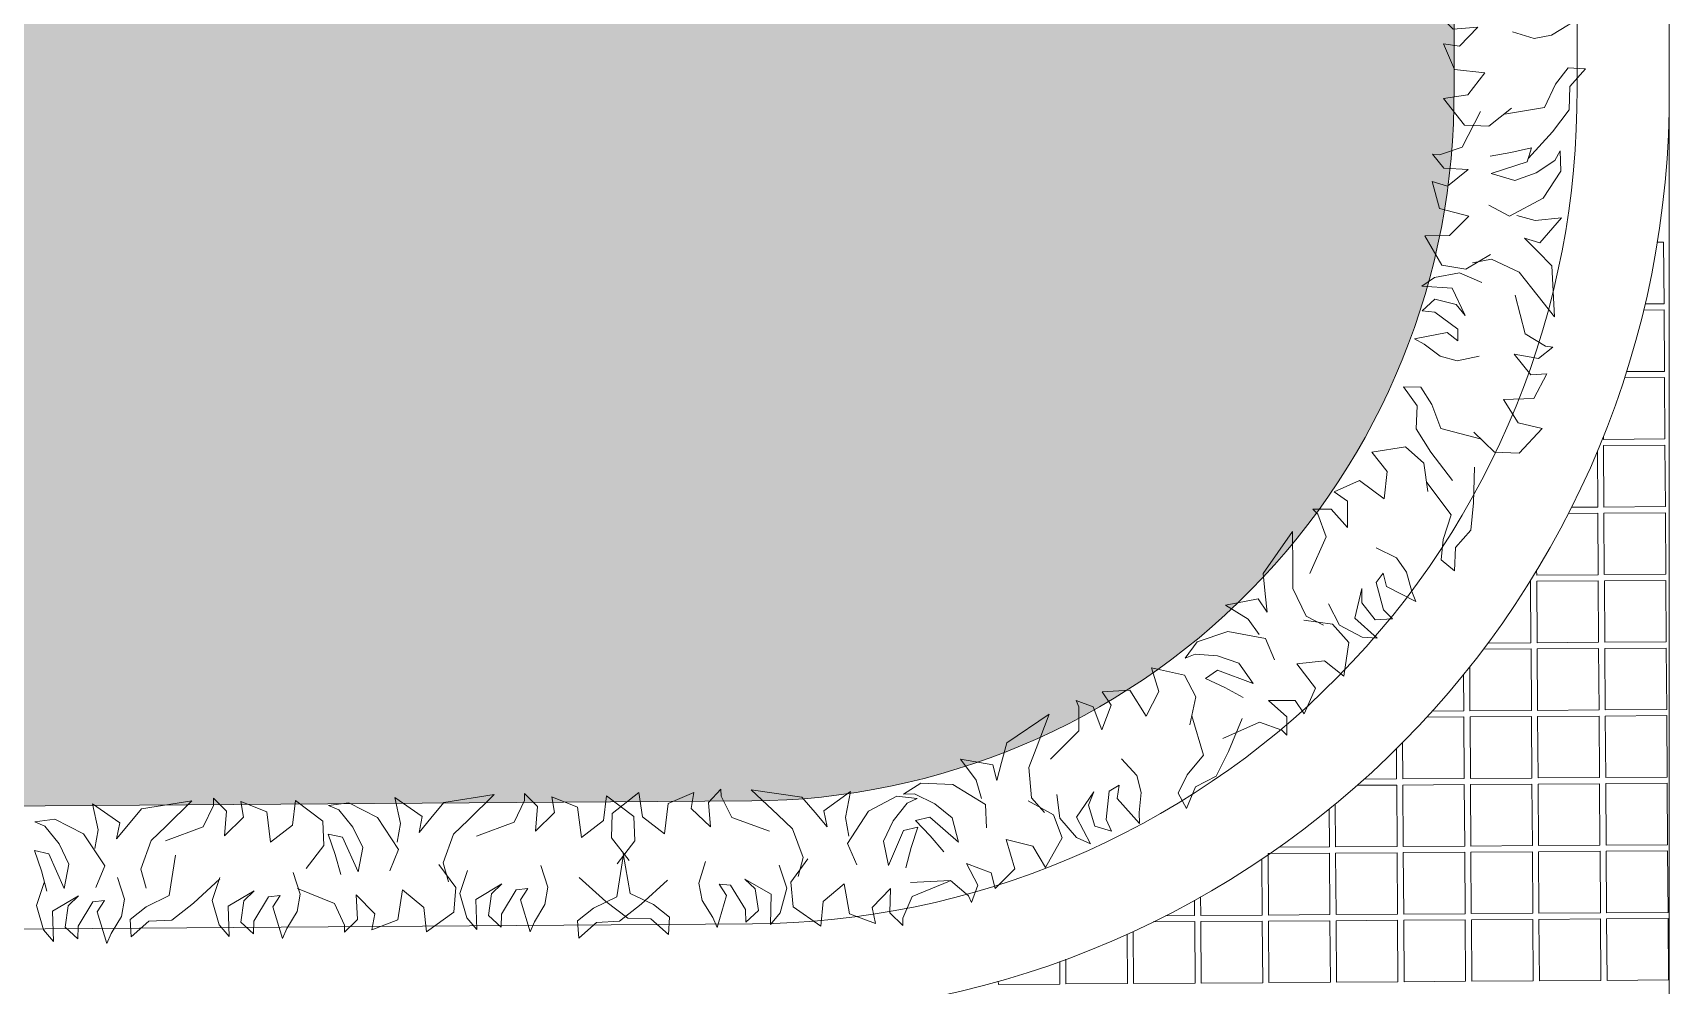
# Model space of a CAD drawing. Header units: millimetres. Extents: x -225363 to 347188, y -782467 to 813415.
# Drawn here: x 39327 to 41989, y 16644 to 18194 of the extents above; entities that cross this region are included whole.
import ezdxf

# ---------------------------------------------------------------- set-up
doc = ezdxf.new("R2010")
doc.units = ezdxf.units.MM
doc.layers.add('Xref SCN', color=8, linetype='Continuous', lineweight=0)

# ---------------------------------------------------------------- blocks, each defined once
blk = doc.blocks.new('tre')
at = {"layer": 'Xref SCN', "ltscale": 100}
for points in [[(220, 3680), (-60, 3640), (-140, 3480), (-230, 3370), (-350, 3380), (-240, 3500), (-230, 3660), (-110, 3810), (60, 3990)], [(350, 2660), (450, 2920), (600, 2990), (650, 2990), (560, 3080), (390, 3070), (520, 3200), (630, 3180), (560, 3360), (350, 3390), (470, 3540), (640, 3560), (500, 3750), (330, 3760), (170, 3640)], [(150, 3110), (0, 3160), (-120, 3140), (-240, 3070), (-310, 3040), (-90, 2970), (-10, 3020), (-20, 2940), (-190, 2840), (-280, 2840), (-200, 2750), (-50, 2770), (20, 2840), (-90, 2660), (-300, 2670), (-220, 2600), (-50, 2550), (110, 2600)], [(300, 2110), (430, 2130), (610, 2090), (480, 2280), (370, 2260), (470, 2340), (580, 2430), (640, 2780), (460, 2600), (360, 2500), (160, 2430), (30, 2470)], [(-30, 1420), (-130, 1680), (-280, 1750), (-330, 1750), (-240, 1840), (-70, 1830), (-200, 1960), (-310, 1940), (-240, 2120), (-30, 2150), (-150, 2300), (-320, 2320), (-180, 2510), (-10, 2520), (150, 2400)], [(70, 1720), (210, 1680), (350, 1630), (330, 1730), (90, 1840), (260, 1870), (400, 1800), (520, 1700), (550, 1630), (570, 1770), (470, 1970), (250, 2120), (100, 2060)], [(290, 500), (390, 760), (540, 830), (590, 830), (500, 920), (330, 910), (460, 1040), (570, 1020), (500, 1200), (290, 1230), (410, 1380), (580, 1400), (440, 1590), (270, 1600), (110, 1480)], [(80, 1390), (-70, 1440), (-190, 1420), (-310, 1350), (-380, 1320), (-160, 1250), (-80, 1300), (-90, 1220), (-260, 1120), (-350, 1120), (-270, 1030), (-120, 1050), (-50, 1120), (-160, 940), (-370, 950), (-290, 880), (-120, 830), (40, 880)], [(190, 570), (-90, 530), (-170, 370), (-260, 260), (-380, 270), (-270, 390), (-260, 550), (-140, 700), (30, 880)], [(230, 10), (360, 30), (540, -10), (410, 180), (300, 160), (400, 240), (510, 330), (570, 680), (390, 500), (290, 400), (90, 330), (-40, 370)], [(30, 170), (-120, 220), (-240, 200), (-360, 130), (-430, 100), (-210, 30), (-130, 80), (-140, 0), (-310, -100), (-400, -100), (-320, -190), (-170, -170), (-100, -100), (-210, -280), (-420, -270), (-340, -340), (-170, -390), (-10, -340)], [(-70, -320), (70, -360), (210, -410), (190, -310), (-50, -200), (120, -170), (260, -240), (380, -340), (410, -410), (430, -270), (330, -70), (110, 80), (-40, 20)]]:
    blk.add_lwpolyline(points, dxfattribs=at)
blk = doc.blocks.new('A$Cf999fc33')
at = {"layer": 'Xref SCN', "ltscale": 100}
for points in [[(73.84272275096737, 192.008942775894), (72.93718290980905, 226.0811261450872), (69.76450756634586, 260.7363810978131), (91.2697194244247, 250.3713942577597), (102.2144919480197, 189.5463547789259), (118.9281153751072, 226.3384435711778), (111.2211690265685, 262.1598416908528), (95.54667300335132, 295.1961835560505), (81.42593923630193, 306.0790911481017), (114.3319794384297, 302.4503599841264), (153.8439736538567, 268.1175732889678), (175.0234313544352, 209.4945184811368), (152.6745445868, 178.9859154444421)], [(175.6716537694447, 221.4132675771834), (187.7858553600963, 249.7198859428754), (189.2126018530689, 292.8606113221613), (224.7082458152436, 252.3094897029805), (213.7601873916574, 228.5371423423057), (237.7279872468207, 246.543924699421), (264.545994187938, 266.2347709755995), (347.394166277023, 259.4300785681698), (296.0904387286864, 229.1169280259055), (267.5883678684477, 212.2762888357393), (240.0569876809604, 171.0150798699469), (241.5455991055351, 139.2100320032914)], [(303.2794643251691, 200.6800079972018), (368.0557032255456, 208.1915018513682), (392.6717254957184, 238.1170333045884), (395.5870834132656, 249.4527108171606), (410.7436586844269, 223.8008470429922), (398.5643062624149, 185.8426150837331), (435.6169983805157, 207.7354460309143), (437.4965147939511, 233.8400797256036), (474.2234527547844, 207.474842704949), (468.7803560087923, 158.1157824016409), (509.7842475485522, 176.5753346793354), (524.230735473102, 213.9504950550618), (559.1433078518603, 171.1322379333433), (551.4982264349237, 132.0078628070769), (514.963455068646, 102.7305537688662)], [(-0.002058159559965134, 186.8297352558002), (53.11274907086045, 148.9985190596199), (60.23662383598275, 110.9099854374072), (57.32126591843553, 99.57430792483501), (82.97312969248742, 114.7308831959381), (90.61821110942401, 153.8552583222045), (112.5110420566052, 116.8025662039872), (101.5629836332519, 93.03021884331247), (146.4529237628449, 98.4048788578948), (165.4988335240632, 144.2655096602393), (192.5090070597362, 108.3138098775526), (187.1310611451045, 68.60636316775344), (238.3696378620807, 89.26790011645062), (250.5489902840927, 127.2261320757098), (232.672509589931, 170.4971591179492)], [(393.6391302684788, 129.0990766893956), (396.2287340285257, 92.17668623419013), (384.6976040215231, 66.13720337097766), (361.8307965018321, 43.01307842531241), (350.9478889098391, 28.89234465820482), (347.9055152290966, 82.8508267980651), (363.9057654098142, 98.07255290064495), (345.1856098060962, 100.4699900661362), (312.6020378614776, 67.75940235843882), (307.3543936100323, 47.35518283577403), (291.6147467554547, 70.73991110740462), (304.895091512939, 103.5808004781138), (324.8465411150828, 115.3692479112069), (277.624314651126, 100.9260458865901), (267.6469469002914, 52.73312875028932), (256.4415710505564, 74.95171385491267), (255.0181104575749, 116.4083753151353), (275.6829333060887, 149.7671854379005)], [(526.9473549963441, 111.7339449474239), (501.5528086482082, 50.58643721102271), (460.6140679400414, 41.77849852695363), (430.4279331606813, 27.7880664227996), (425.6982096612919, -0.0006311908946372569), (459.3176231100224, 17.94100033480208), (496.1748627335764, 10.87899050128181), (537.1787542733364, 29.33854277891805), (587.8994102382567, 57.38455781870289)]]:
    blk.add_lwpolyline(points, dxfattribs=at)
blk = doc.blocks.new('A$C997e597b')
at = {"layer": 'Xref SCN'}
blk.add_lwpolyline([(38300.76462739124, 12318.95944617118), (38300.73066568724, 7829.155089380743)], dxfattribs=at)
at = {"layer": 'Xref SCN', "ltscale": 3}
for points in [[(38281.23998912983, 12077.72780793661), (38291.5326675016, 12077.79636376747), (38292.19871678157, 11977.79858190031), (38261.40464903531, 11977.59347368422)], [(38259.02752233041, 11967.57741867955), (38292.26532170968, 11967.79880371358), (38292.93137098965, 11867.80102184636), (38231.17882393394, 11867.3897103279)], [(38227.97641372844, 11857.36815840652), (38292.99797591753, 11857.80124365969), (38293.6640251975, 11757.80346179247), (38193.66624333034, 11757.1374125125), (38193.63215812482, 11762.25481907639)], [(38183.79189328966, 11738.23956379923), (38184.39911935176, 11647.07324753061), (38141.72955844249, 11646.78904092335)], [(38136.65275877924, 11636.75500436744), (38184.46572427964, 11637.07346934389), (38185.13177355984, 11537.07568747672), (38085.13399169268, 11536.40963819675), (38085.08327799337, 11544.02357545949)], [(38074.2439047466, 11526.33688142395), (38075.20081843389, 11526.34325508203), (38075.86686771386, 11426.34547321487), (38005.92370434687, 11425.87960694532)], [(37998.41065920959, 11415.82934343407), (38075.93347264198, 11416.34569502814), (38076.59952192195, 11316.34791316092), (37976.60174005479, 11315.68186388089), (37976.12662895047, 11387.01300710329)], [(37966.20882145059, 11374.63967483636), (37966.60196186788, 11315.61525895289), (37915.49203780736, 11315.27483412065)], [(37906.35026733181, 11305.21372225543), (37966.66856679576, 11305.61548076622), (37967.33461607574, 11205.617698899), (37867.33683420857, 11204.95164961903), (37866.94454746554, 11263.84789849923)], [(37857.01056282246, 11253.90333314933), (37857.3370560219, 11204.88504469104), (37804.78564073797, 11204.5350186039)], [(37793.48814353417, 11194.45954821777), (37857.40366095002, 11194.88526650431), (37858.06971022999, 11094.88748463715), (37758.07192836283, 11094.22143535718), (37757.60865247785, 11163.77568950882)], [(37747.66282473528, 11155.60919630365), (37748.07215017616, 11094.15483042918), (37665.93116882793, 11093.60771887866)], [(37638.20068158489, 11074.49134487775), (37638.80724433018, 10983.42461616726), (37538.80946246278, 10982.75856688729), (37538.60818003421, 11012.97824729298)], [(37528.64511751547, 11007.39930950303), (37528.80968427612, 10982.6919619593), (37481.60888272268, 10982.37757438689)], [(37461.33481035288, 10972.24231426028), (37528.87628920423, 10972.69218377257), (37529.5423384842, 10872.69440190541), (37429.54455661704, 10872.02835262544), (37428.97959941835, 10956.84860305983)], [(37419.00971070188, 10952.29452126729), (37419.54477843037, 10871.96174769744), (37319.54699656321, 10871.29569841741), (37319.27968349284, 10911.4289361657)], [(37309.30367296725, 10907.79395654041), (37309.54721837654, 10871.22909348941), (37209.54943650938, 10870.56304420944), (37209.51504863892, 10875.72589156881)]]:
    blk.add_lwpolyline(points, dxfattribs=at)
for points in [[(38193.73284825846, 11747.13763432577), (38293.73063012562, 11747.80368360574), (38294.39667940559, 11647.80590173858), (38194.39889753843, 11647.13985245861)], [(38194.46550246631, 11637.14007427188), (38294.46328433347, 11637.80612355185), (38295.12933361344, 11537.80834168469), (38195.13155174628, 11537.14229240472)], [(38085.20059662056, 11526.40986001003), (38185.19837848772, 11527.07590929), (38185.86442776769, 11427.07812742284), (38085.86664590053, 11426.41207814286)], [(38195.19815667439, 11527.14251421799), (38295.19593854155, 11527.80856349797), (38295.86198782152, 11427.8107816308), (38195.86420595436, 11427.14473235083)], [(38085.93325082865, 11416.41229995614), (38185.93103269581, 11417.07834923611), (38186.59708197578, 11317.08056736889), (38086.59930010862, 11316.41451808892)], [(38195.93081088248, 11417.14495416411), (38295.92859274964, 11417.81100344408), (38296.59464202961, 11317.81322157686), (38196.59686016245, 11317.14717229689)], [(37976.66834498267, 11305.68208569422), (38076.66612684983, 11306.34813497425), (38077.3321761298, 11206.35035310703), (37977.33439426264, 11205.684303827)], [(38086.6659050365, 11306.41473990225), (38186.66368690366, 11307.08078918222), (38187.32973618363, 11207.083007315), (38087.33195431647, 11206.41695803503)], [(38196.66346509033, 11307.14739411022), (38296.66124695749, 11307.81344339019), (38297.32729623746, 11207.81566152297), (38197.3295143703, 11207.149612243)], [(37867.40343913669, 11194.95187143231), (37967.40122100385, 11195.61792071228), (37968.06727028382, 11095.62013884512), (37868.06948841666, 11094.95408956514)], [(37977.40099919075, 11195.68452564027), (38077.39878105791, 11196.3505749203), (38078.06483033788, 11096.35279305314), (37978.06704847072, 11095.68674377311)], [(38087.39855924458, 11196.4171798483), (38187.39634111174, 11197.08322912827), (38188.06239039171, 11097.08544726111), (38088.06460852455, 11096.41939798114)], [(38197.39611929841, 11197.14983405627), (38297.39390116557, 11197.81588333624), (38298.05995044555, 11097.81810146908), (38198.06216857838, 11097.15205218911)], [(37648.14097323688, 11083.48900296242), (37748.13875510404, 11084.15505224245), (37748.80480438401, 10984.15727037529), (37648.80702251685, 10983.49122109526)], [(37758.13853329071, 11084.22165717045), (37858.13631515787, 11084.88770645042), (37858.80236443784, 10984.88992458326), (37758.80458257068, 10984.22387530329)], [(37868.13609334454, 11084.95431137842), (37968.1338752117, 11085.62036065839), (37968.79992449167, 10985.62257879123), (37868.80214262451, 10984.95652951126)], [(37978.1336533986, 11085.68696558638), (38078.13143526576, 11086.35301486641), (38078.79748454574, 10986.35523299925), (37978.79970267857, 10985.68918371922)], [(38088.13121345243, 11086.41961979441), (38188.1289953196, 11087.08566907438), (38188.79504459957, 10987.08788720722), (38088.79726273241, 10986.42183792725)], [(38198.12877350627, 11087.15227400238), (38298.12655537343, 11087.81832328235), (38298.7926046534, 10987.82054141519), (38198.79482278624, 10987.15449213522)], [(37538.8760673909, 10972.75878870056), (37638.87384925829, 10973.42483798054), (37639.53989853826, 10873.42705611337), (37539.54211667087, 10872.7610068334)], [(37648.87362744496, 10973.49144290853), (37748.87140931212, 10974.15749218856), (37749.53745859209, 10874.1597103214), (37649.53967672493, 10873.49366104137)], [(37758.87118749879, 10974.22409711656), (37858.86896936595, 10974.89014639653), (37859.53501864593, 10874.89236452937), (37759.53723677876, 10874.2263152494)], [(37868.86874755262, 10974.95675132453), (37968.86652941979, 10975.6228006045), (37969.53257869976, 10875.62501873734), (37869.5347968326, 10874.95896945737)], [(37978.86630760669, 10975.6894055325), (38078.86408947385, 10976.35545481252), (38079.53013875382, 10876.35767294536), (37979.53235688666, 10875.69162366533)], [(38088.86386766052, 10976.42205974052), (38188.86164952768, 10977.08810902049), (38189.52769880765, 10877.09032715333), (38089.52991694049, 10876.42427787336)], [(38198.86142771435, 10977.15471394849), (38298.85920958151, 10977.82076322846), (38299.52525886148, 10877.8229813613), (38199.52747699432, 10877.15693208133)]]:
    blk.add_lwpolyline(points, close=True, dxfattribs=at)
blk = doc.blocks.new('Xref SCN')
at = {"layer": 'Xref SCN', "ltscale": 3}
h = blk.add_hatch(dxfattribs=at)
h.set_pattern_fill('CROSS', color=256, scale=30, angle=197)
h.set_pattern_definition([(196.9999999999999, (-1424125.796704574, -442865.0747459244), (-126.4792462612767, -237.8728657606396), [95.24999999999993, -285.7499999999997]), (286.9999999999999, (-1424185.264921013, -442833.454934359), (237.8728657606396, -126.4792462612767), [95.24999999999993, -285.7499999999997])])
edge = h.paths.add_edge_path()
edge.add_arc((2267.432492593316, -6082.955996482024), 1150.000000000537, 110.6378028022086, 180.3855560689939)
edge.add_line((1117.45852989766, -6090.69454436157), (1124.354477578541, -7115.455314012756))
edge.add_arc((2274.328440274171, -7107.716766132653), 1150.000000000515, 180.3855560690217, 270.3855560690193)
edge.add_line((2282.066988154227, -8257.690728828284), (21549.8991634509, -8127.551182389644))
edge.add_arc((21542.16480664337, -6977.572696246487), 1150.004495150925, 270.3853457486589, 360.4401760572534)
edge.add_line((22692.13536467512, -6968.737848909465), (22692.16932637642, -2095.908891016872))
edge.add_arc((21542.20329682976, -2104.748059039981), 1150.000000001153, 0.4403930512387025, 90.3855560690482)
edge.add_line((21534.46474894912, -954.7740963437154), (6081.87324634222, -1059.018761787764))
edge.add_arc((6089.608981841442, -2208.997088369517), 1150.00434486635, 90.38541449006392, 160.1331677440024)
edge.add_arc((-23.55194331795474, -0.0794007698373207), 5349.999797249518, 290.6378018122106, 340.13330833294367, ccw=False)
edge = h.paths.add_edge_path()
edge.add_arc((21542.20329682936, 18280.17292901865), 1150.000000000495, 0.4403363143794081, 104.369872908503, ccw=False)
edge.add_line((22692.16933512774, 18289.01095829364), (22692.16933512804, 2403.988085117999))
edge.add_arc((21542.20329682986, 2395.150055855041), 1150.0000000002, -89.61444393098418, 0.44033631378022164, ccw=False)
edge.add_line((21549.94184470984, 1245.176093159724), (6067.061946074886, 1140.931379739806))
edge.add_arc((6059.324010787664, 2290.90442000174), 1149.99907346562, 200.6377726041507, 270.38552585808895, ccw=False)
edge.add_arc((-23.55236299291664, -0.07936344246354565), 5350.000286126963, 20.63780260191557, 28.59528784446422)
edge.add_arc((5234.302447717453, 2862.395526084858), 636.558452985771, 160.1438003828004, 208.3076443223057, ccw=False)
edge.add_arc((7788.188339109593, 2340.315315806074), 3237.894847489657, 44.33072283090661, 166.8196660366165, ccw=False)
edge.add_arc((13743.18888037902, 8157.794208345327), 5087.073147143053, 224.3307228342767, 255.0649233926709)
edge.add_arc((13751.05389514806, 8258.775854639935), 5186.703216037286, 255.2684708845108, 275.8244798379233)
edge.add_arc((13743.18888017516, 8157.794208547473), 5087.073147375032, 276.0280273323885, 352.8040128533177)
edge.add_arc((13366.1299541812, 8136.436578901939), 5458.915630729331, 353.5221682628192, 372.9616768325129)
edge.add_arc((13743.18888038175, 8157.794208354395), 5087.073147139498, 13.67983223975764, 75.72664608736717)
edge.add_arc((16202.12696616123, 17226.11521777178), 4310.076534491913, 184.5428523497743, 253.7687722026763, ccw=False)
edge.add_arc((12055.19205003142, 16895.67084596019), 150.0000000842738, 104.41773841877719, 184.1801390410202, ccw=False)
edge.add_line((12017.84358862124, 17040.94676432099), (21256.79565814864, 19394.19379048572))
at = {"layer": 'Xref SCN'}
for points in [[(21170.1847479311, 19733.30822873339, -0.4875941573619264), (23042.16933512654, 18290.26668712336), (23042.16933512912, 2405.243813959489, -0.414213562373095), (21552.29705493523, 895.1840175571033), (6069.418408371319, 790.9393125653951, -0.314089156412974), (4655.583861107414, 1762.216598525896, 0.03477349207873731), (4366.191898389021, 2393.693428806455, -0.2077135846943199), (4299.119463875177, 3176.609414868028, -0.5901643176475091), (10354.67457345, 4847.532467465806, 0.134879567910843), (12521.72925028361, 3580.906797295342, 0.08986899184814741), (14241.27037145277, 3446.979328768932, 0.3479529645834747), (18442.67543641233, 7562.237232839005, 0.08480836681686449), (18345.36415298755, 9280.22227358488, 0.2777472678124035), (14905.52588359268, 12750.05233397336, -0.3120018823839892), (11556.62703941645, 16857.81678183379, -0.3638812203274946), (11931.18586707742, 17380.04927928782)], [(21207.30015749518, 19587.97256476774, -0.4875019784721183), (22892.16933512641, 18289.74870272412), (22892.16933512666, 2404.725829560644, -0.4143201802074302), (21551.2876791223, 1045.180621386884), (6068.408495958065, 940.9359127826465, -0.314089156412975), (4795.957940015767, 1815.085473779563, 0.03475754744985484), (4498.041270806105, 2465.218581607236, -0.2096378704288183), (4443.391879476985, 3134.958396474842, -0.5908386502020884), (10247.37685389192, 4742.712624985292, 0.134894463080216), (12483.3278857798, 3435.905368081167, 0.08989788781435676), (14256.75779502135, 3297.780739697047, 0.3480271492531981), (18591.61182336896, 7544.378434609236, 0.0849047449249453), (18491.33123301547, 9314.78519564433, 0.2776597883136725), (14944.84712587745, 12894.82929440993, -0.3118325523197416), (11706.1792139067, 16869.4022295381, -0.3636277596139125), (11968.30683619303, 17234.71503139227)], [(21256.79565814864, 19394.19379048572, -0.4873520527600381), (22692.16933512774, 18289.01095829364), (22692.16933512804, 2403.988085117999, -0.4144936240348549), (21549.94184470984, 1245.176093159724), (6067.061946074886, 1140.931379739806, -0.3140891564129623), (4983.123392572161, 1885.57727025187, 0.03473503885151173), (4673.867414378008, 2560.535894014829, -0.2133038789825034), (4635.588630265775, 3078.609375918943, -0.5919222941644434), (10104.3132278158, 4602.95283501142, 0.1349129633609273), (12432.12619613745, 3242.570119621272, 0.08993380364239148), (14277.40756280749, 3098.849298205922, 0.3481193584637186), (18790.19357843359, 7520.568359651308, 0.08502486124028798), (18685.9541003824, 9360.867433183088, 0.2775445301844274), (14997.39828809416, 13087.83193295179, -0.3115893886019098), (11905.59107926778, 16884.73697327681, -0.3627966146664886), (12017.84358862124, 17040.94676432099)]]:
    blk.add_lwpolyline(points, format="xyb", close=True, dxfattribs=at)
for points in [[(23042.20329683054, 2395.150055855174), (23042.16933512651, -2094.654300935244)], [(23042.20329683089, 2395.150055855183), (23042.16933512689, -2094.654300935255)]]:
    blk.add_lwpolyline(points, dxfattribs=at)
at = {"layer": 'Xref SCN', "ltscale": 3}
blk.add_blockref('A$C997e597b', (-15258.56133056035, -9923.809390316057), dxfattribs=at)
at = {"layer": 'Xref SCN', "ltscale": 100, "xscale": -1}
for p, rotation in [((23001.26972554742, 2850.736369057753), 77.02915054478767), ((21829.35394538847, 932.672887261162), 347.0291505447877)]:
    blk.add_blockref('A$Cf999fc33', p, dxfattribs=dict(at, rotation=rotation))
at = {"layer": 'Xref SCN', "ltscale": 100}
for p, rotation in [((22550.3564737097, 2340.397515306327), 278.036953571101), ((22477.23602289615, 1252.310969630626), 59.56329500832212), ((21924.90905663442, 966.5882090479336), 38.74804414328443)]:
    blk.add_blockref('A$Cf999fc33', p, dxfattribs=dict(at, rotation=rotation))
at = {"layer": 'Xref SCN', "xscale": -0.2340913466629827, "yscale": 0.2340913466629827, "zscale": 0.2340913466629827, "rotation": 269.2799666287764}
blk.add_blockref('tre', (20478.63254220273, 1114.037225379803), dxfattribs=at)

msp = doc.modelspace()

# ---------------------------------------------------------------- block references
msp.add_blockref('Xref SCN', (18946.53077138338, 15698.97744072331))

doc.saveas('drawing.dxf')
